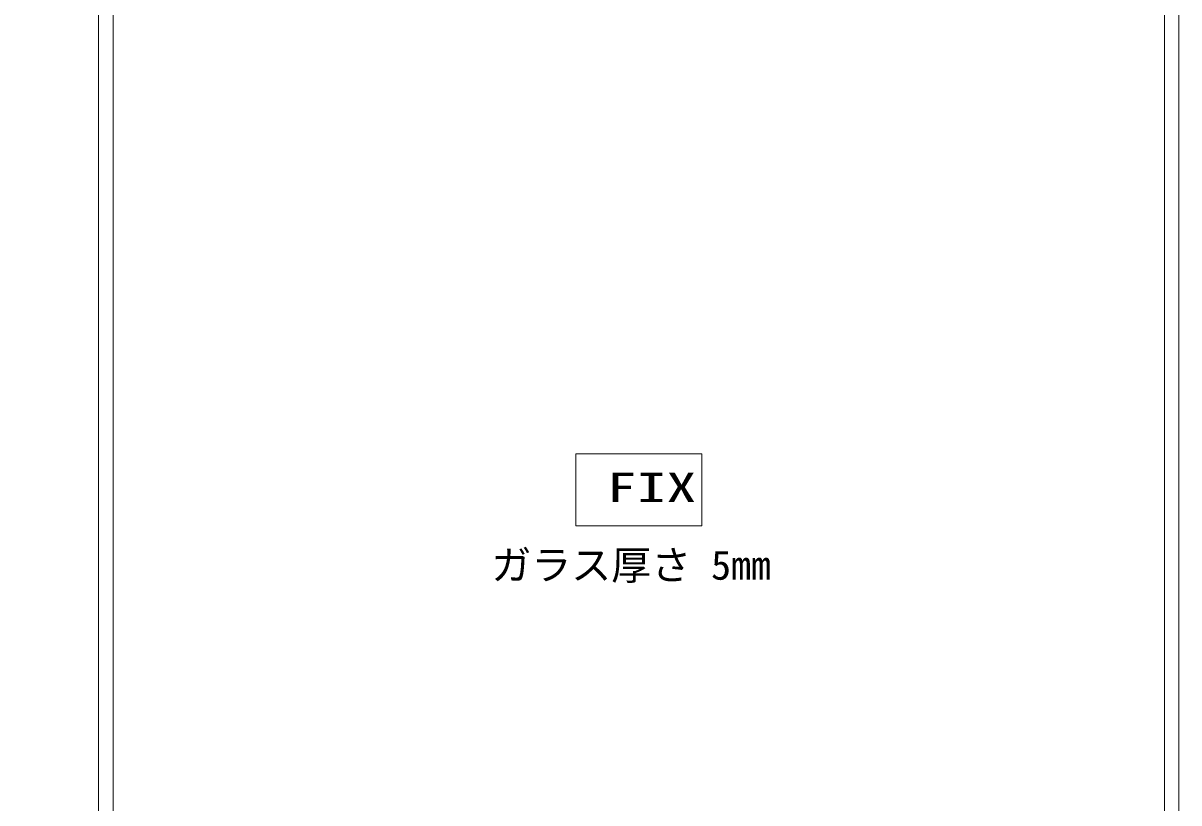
# Model space of a CAD drawing. Units: millimetres, scale not verified. Extents: x -6062 to 6062, y -3045 to 3045.
# Drawn here: x -3387 to -2104, y -1005 to -139 of the extents above; entities that cross this region are included whole.
import ezdxf
from ezdxf.enums import TextEntityAlignment as Align

# ---------------------------------------------------------------- set-up
doc = ezdxf.new("R2010")
doc.units = ezdxf.units.MM
doc.header["$LTSCALE"] = 20
doc.layers.add('0-3_2寸法-3', color=7, linetype='Continuous', lineweight=9)
doc.layers.add('0-4_3一般', color=7, linetype='Continuous', lineweight=9)
doc.styles.add('ＭＳ ゴシック', font='')
doc.styles.get('ＭＳ ゴシック').set_extended_font_data('MS Gothic')

# ---------------------------------------------------------------- blocks, each defined once
blk = doc.blocks.new('グループ-32')
at = {"layer": '0-4_3一般'}
blk.add_line((-6320, 10000), (-6320, -37000), dxfattribs=at)
blk = doc.blocks.new('グループ-33')
at = {"layer": '0-4_3一般'}
for p, q in [((-30320, 9840), (-30320, -37000)), ((-30000, 9840), (-30000, -37000)), ((-6640, -37000), (-6640, 9840)), ((-6320, -37000), (-6320, 9840)), ((-30320, -36740), (-30320, 9100))]:
    blk.add_line(p, q, dxfattribs=at)
blk.add_lwpolyline([(-30000, -36740), (-30000, 9100), (-54000, 9100)], dxfattribs=at)
blk = doc.blocks.new('グループ-34')
at = {"layer": '0-4_3一般'}
for name in ['グループ-32', 'グループ-33']:
    blk.add_blockref(name, (0, 0), dxfattribs=at)

msp = doc.modelspace()

# ---------------------------------------------------------------- linework, layer by layer
at = {"layer": '0-3_2寸法-3'}
msp.add_lwpolyline([(-2773.5, -617), (-2633.5, -617), (-2633.5, -697), (-2773.5, -697)], close=True, dxfattribs=at)

# ---------------------------------------------------------------- block references
at = {"layer": '0-4_3一般', "xscale": 0.05, "yscale": 0.05}
msp.add_blockref('グループ-34', (-1787.5, 0), dxfattribs=at)

# ---------------------------------------------------------------- texts
at = {"layer": '0-3_2寸法-3', "style": 'ＭＳ ゴシック', "width": 1.5}
msp.add_text('FIX', height=32.55, dxfattribs=at).set_placement((-2739.25, -680.17), align=Align.BOTTOM_LEFT)
at = {"layer": '0-3_2寸法-3', "style": 'ＭＳ ゴシック'}
msp.add_text('ガラス厚さ 5mm', height=32.55, dxfattribs=at).set_placement((-2867.29, -766.45), align=Align.BOTTOM_LEFT)

doc.saveas('drawing.dxf')
